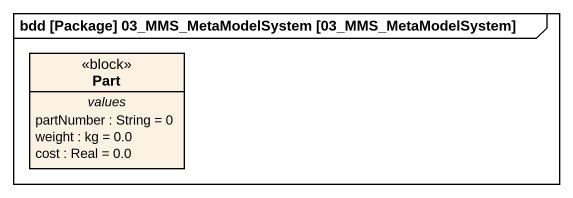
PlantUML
@startuml
mainframe bdd [Package] 03_MMS_MetaModelSystem [03_MMS_MetaModelSystem]
hide circle
hide empty members
class Part <<block>> {
  -- values --
  partNumber : String = 0
  weight : kg = 0.0
  cost : Real = 0.0
}
@enduml
